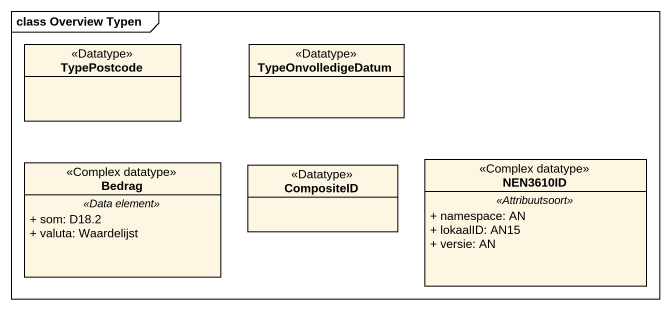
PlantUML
@startuml
mainframe class Overview Typen
hide circle
hide empty members
skinparam classAttributeIconSize 0
class TypePostcode <<Datatype>>
class TypeOnvolledigeDatum <<Datatype>>
class Bedrag <<Complex datatype>> {
  .. <<Data element>> ..
  + som: D18.2
  + valuta: Waardelijst
}
class CompositeID <<Datatype>>
class NEN3610ID <<Complex datatype>> {
  .. <<Attribuutsoort>> ..
  + namespace: AN
  + lokaalID: AN15
  + versie: AN
}
@enduml
